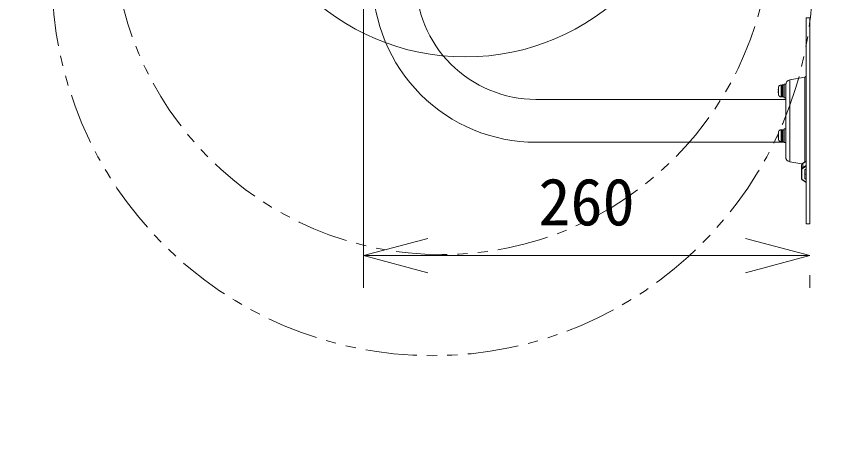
# Model space of a CAD drawing. Units: millimetres, scale not verified. Extents: x -63 to 76, y -56 to 158.
# Drawn here: x -4.76 to 26.72, y 4.54 to 21.47 of the extents above; entities that cross this region are included whole.
import ezdxf
from ezdxf.enums import TextEntityAlignment as Align

# ---------------------------------------------------------------- set-up
doc = ezdxf.new("R2010")
doc.units = ezdxf.units.MM
doc.header["$LTSCALE"] = 0.125
doc.linetypes.add('USER1', pattern=[4.7625, 3.175, -1.5875])
doc.linetypes.add('USER2', pattern=[31.75, 15.875, -3.175, 3.175, -3.175, 3.175, -3.175])
for name, color, linetype, lineweight in [('0-0_0', 7, 'Continuous', 20), ('0-4_SUNPO', 7, 'Continuous', 20), ('0-5_GAIKEI', 1, 'USER1', 18)]:
    doc.layers.add(name, color=color, linetype=linetype, lineweight=lineweight)
doc.styles.add('ＭＳ ゴシック', font='')
doc.styles.get('ＭＳ ゴシック').set_extended_font_data('MS Gothic')

# ---------------------------------------------------------------- blocks, each defined once
blk = doc.blocks.new('_Open30')
at = {"layer": '0-0_0'}
blk.add_line((0, 0), (-1, 0), dxfattribs=at)
blk.add_lwpolyline([(-1, 0.26795), (0, 0), (-1, -0.26795)], dxfattribs=at)
blk = doc.blocks.new('D1')
at = {"layer": '0-4_SUNPO'}
for p, q in [((211.253, 218.4809), (230.1526, 218.4809)), ((228.9026, 215.9809), (228.9026, 203.4009)), ((221.5527, 200.9009), (230.1526, 200.9009))]:
    blk.add_line(p, q, dxfattribs=at)
at = {"layer": '0-4_SUNPO', "xscale": 2.5, "yscale": 2.5}
for p, rotation in [((228.9026, 218.4809), 90), ((228.9026, 200.9009), 270)]:
    blk.add_blockref('_Open30', p, dxfattribs=dict(at, rotation=rotation))
at = {"layer": '0-4_SUNPO', "style": 'ＭＳ ゴシック'}
blk.add_text('264', height=1.833, rotation=90, dxfattribs=at).set_placement((228.2776, 207.8159), align=Align.BOTTOM_LEFT)
blk = doc.blocks.new('D6')
at = {"layer": '0-4_SUNPO'}
for p, q in [((202.227, 216.3471), (202.227, 198.411)), ((204.727, 199.661), (217.0527, 199.661)), ((219.5527, 198.9009), (219.5527, 198.411))]:
    blk.add_line(p, q, dxfattribs=at)
at = {"layer": '0-4_SUNPO', "xscale": 2.5, "yscale": 2.5, "rotation": 180}
blk.add_blockref('_Open30', (202.227, 199.661), dxfattribs=at)
at = {"layer": '0-4_SUNPO', "xscale": 2.5, "yscale": 2.5}
blk.add_blockref('_Open30', (219.5527, 199.661), dxfattribs=at)
at = {"layer": '0-4_SUNPO', "style": 'ＭＳ ゴシック'}
blk.add_text('260', height=1.833, dxfattribs=at).set_placement((209.0149, 200.286), align=Align.BOTTOM_LEFT)

msp = doc.modelspace()

# ---------------------------------------------------------------- linework, layer by layer
at = {"layer": '0-5_GAIKEI', "color": 7, "linetype": 'Continuous'}
for p, q in [((25.9187, 21.404), (26.052, 21.404)), ((25.9187, 21.404), (25.9187, 13.404)), ((26.052, 13.404), (26.052, 21.404)), ((25.8636, 19.1005), (25.284, 18.9983)), ((25.1187, 18.8306), (25.1187, 16.0066)), ((25.1187, 18.2373), (15.4187, 18.2373)), ((25.0654, 16.5706), (15.4187, 16.5706)), ((25.7488, 15.7276), (25.284, 15.8096)), ((25.9187, 13.404), (26.052, 13.404))]:
    msp.add_line(p, q, dxfattribs=at)
at = {"layer": '0-5_GAIKEI', "linetype": 'Continuous'}
for p, q in [((25.284, 18.9983), (25.284, 15.8096)), ((25.8636, 15.8055), (25.8636, 19.1005)), ((24.8285, 18.5873), (24.8416, 18.5873)), ((24.8411, 18.7006), (24.8416, 18.7006)), ((24.8461, 18.7203), (24.8461, 18.4077)), ((24.9374, 18.7941), (24.9847, 18.7966)), ((24.9374, 18.7941), (24.9374, 18.3339)), ((24.9854, 18.7966), (24.9847, 18.7966)), ((24.9847, 18.3314), (24.9847, 18.7966)), ((24.9987, 18.7906), (24.9987, 18.3373)), ((25.0587, 18.7973), (25.0054, 18.7973)), ((25.0054, 18.7973), (25.0054, 18.3306)), ((25.0587, 18.3306), (25.0587, 18.7973)), ((25.1187, 18.8306), (25.0654, 18.8306)), ((25.0654, 18.2973), (25.0654, 18.8306)), ((24.8416, 18.5406), (24.8285, 18.5406)), ((24.8416, 18.4273), (24.8411, 18.4273)), ((24.9374, 18.3339), (24.9847, 18.3314)), ((24.9854, 18.3314), (24.9847, 18.3314)), ((25.0587, 18.3306), (25.0054, 18.3306)), ((25.1187, 18.2973), (25.0654, 18.2973)), ((24.9374, 17.0541), (24.9847, 17.0566)), ((24.9374, 17.0541), (24.9374, 16.5939)), ((24.9854, 17.0566), (24.9847, 17.0566)), ((24.9847, 16.5914), (24.9847, 17.0566)), ((24.9987, 17.0506), (24.9987, 16.5973)), ((25.0587, 17.0573), (25.0054, 17.0573)), ((25.0054, 17.0573), (25.0054, 16.5906)), ((25.0587, 16.5906), (25.0587, 17.0573)), ((25.1187, 17.0906), (25.0654, 17.0906)), ((25.0654, 16.5573), (25.0654, 17.0906)), ((24.8285, 16.8473), (24.8416, 16.8473)), ((24.8416, 16.8006), (24.8285, 16.8006)), ((24.8411, 16.9606), (24.8416, 16.9606)), ((24.8416, 16.6873), (24.8411, 16.6873)), ((24.8461, 16.9803), (24.8461, 16.6677)), ((24.9374, 16.5939), (24.9847, 16.5914)), ((24.9854, 16.5914), (24.9847, 16.5914)), ((25.0587, 16.5906), (25.0054, 16.5906)), ((25.1187, 16.5573), (25.0654, 16.5573)), ((25.9187, 15.8334), (25.7796, 15.7508)), ((25.7796, 15.7508), (25.7796, 15.5906)), ((25.7823, 15.7572), (25.9187, 15.8382)), ((25.732, 15.1695), (25.732, 15.6786)), ((25.752, 15.1554), (25.752, 15.5042)), ((25.7796, 15.5906), (25.9187, 15.6731)), ((25.9187, 15.6405), (25.7925, 15.5656)), ((25.8654, 15.5042), (25.9187, 15.5359)), ((25.8654, 15.5042), (25.8654, 15.1554)), ((25.9187, 15.3123), (25.8654, 15.3439)), ((25.9187, 15.1237), (25.8654, 15.1554)), ((25.9187, 15.01), (25.7823, 15.0909)), ((25.7925, 15.094), (25.9187, 15.0191))]:
    msp.add_line(p, q, dxfattribs=at)
for points in [[(24.8285, 18.6206), (24.8272, 18.5986), (24.8274, 18.5907), (24.8278, 18.5884), (24.828, 18.5877), (24.8282, 18.5874), (24.8285, 18.5873)], [(24.8285, 18.5873), (24.8283, 18.5874), (24.8282, 18.5875), (24.828, 18.5878), (24.8277, 18.5887), (24.8273, 18.5918), (24.8278, 18.6118), (24.8285, 18.6206)], [(24.8285, 18.5073), (24.8272, 18.5293), (24.8274, 18.5372), (24.8279, 18.54)], [(24.8285, 18.5406), (24.8283, 18.5406), (24.8282, 18.5405), (24.828, 18.5401), (24.8277, 18.5392), (24.8273, 18.5362), (24.8278, 18.5162), (24.8285, 18.5073)], [(24.8285, 16.8806), (24.8272, 16.8586), (24.8274, 16.8507), (24.8278, 16.8484), (24.828, 16.8477), (24.8282, 16.8474), (24.8285, 16.8473)], [(24.8285, 16.7673), (24.8272, 16.7893), (24.8274, 16.7972), (24.8278, 16.7995), (24.828, 16.8002), (24.8282, 16.8005), (24.8285, 16.8006)], [(24.8285, 16.8473), (24.8283, 16.8474), (24.8282, 16.8475), (24.828, 16.8478), (24.8277, 16.8487), (24.8273, 16.8518), (24.8278, 16.8718), (24.8285, 16.8806)], [(24.8285, 16.8006), (24.8283, 16.8006), (24.8282, 16.8005), (24.828, 16.8001), (24.8277, 16.7992), (24.8273, 16.7962), (24.8278, 16.7762), (24.8285, 16.7673)], [(25.7823, 15.7572), (25.7656, 15.7454), (25.752, 15.7317), (25.7418, 15.7166), (25.7345, 15.6981), (25.732, 15.6786)], [(25.7823, 15.0909), (25.7656, 15.1027), (25.752, 15.1164), (25.7418, 15.1315), (25.7345, 15.1501), (25.732, 15.1695)]]:
    msp.add_lwpolyline(points, dxfattribs=at)
at = {"layer": '0-5_GAIKEI', "linetype": 'USER2'}
for centre, radius in [((11.3963, 23.0509), 14.772), ((10.9137, 2.1245), 35.6253), ((11.7642, 24.9693), 12.7646)]:
    msp.add_circle(centre, radius, dxfattribs=at)
at = {"layer": '0-5_GAIKEI', "linetype": 'Continuous'}
msp.add_circle((12.6767, 28.825), 8.941, dxfattribs=at)
at = {"layer": '0-5_GAIKEI', "color": 7, "linetype": 'Continuous'}
for centre, radius, start, end in [((15.4187, 22.904), 6.3333, 179.99999, 270), ((15.4187, 22.904), 4.6667, 179.99999, 270), ((25.3187, 18.8014), 0.2, 100, 179.797), ((25.852, 19.1662), 0.0667, 280, 0), ((25.3187, 16.0066), 0.2, 179.99999, 260)]:
    msp.add_arc(centre, radius, start, end, dxfattribs=at)
at = {"layer": '0-5_GAIKEI', "linetype": 'Continuous'}
for centre, radius, start, end in [((25.4254, 18.564), 0.5996, 166.82357, 174.57653), ((25.4254, 18.564), 0.6, 164.89936, 166.83372), ((25.4254, 18.564), 0.5842, 177.71107, 182.28893), ((24.9426, 18.6942), 0.1, 93, 164.89936), ((24.9854, 18.7833), 0.0133, 0, 90), ((25.0054, 18.7906), 0.00667, 90, 179.99999), ((25.0587, 18.7906), 0.00667, 0, 90), ((25.4254, 18.564), 0.5996, 185.42347, 193.17643), ((25.4254, 18.564), 0.6, 193.16628, 195.10064), ((24.9426, 18.4337), 0.1, 195.10064, 267), ((24.9854, 18.3447), 0.0133, 270, 0), ((25.0054, 18.3373), 0.00667, 179.99999, 270), ((25.0587, 18.3373), 0.00667, 270, 0), ((24.9426, 16.9542), 0.1, 93, 164.89936), ((24.9854, 17.0433), 0.0133, 0, 90), ((25.0054, 17.0506), 0.00667, 90, 180), ((25.0587, 17.0506), 0.00667, 0, 90), ((25.4254, 16.824), 0.5996, 166.82357, 174.57653), ((25.4254, 16.824), 0.5996, 185.42347, 193.17643), ((25.4254, 16.824), 0.6, 164.89936, 166.83372), ((25.4254, 16.824), 0.5842, 177.71107, 182.28893), ((25.4254, 16.824), 0.6, 193.16628, 195.10064), ((24.9426, 16.6937), 0.1, 195.10064, 267), ((24.9854, 16.6047), 0.0133, 270, 0), ((25.0054, 16.5973), 0.00667, 179.99999, 270), ((25.0587, 16.5973), 0.00667, 270, 0)]:
    msp.add_arc(centre, radius, start, end, dxfattribs=at)
for centre, major_axis, ratio, start_param, end_param in [((25.8654, 15.6786), (0.1333, 0), 0.707107, 2.2690372, 3.1415927), ((25.7925, 15.74), (-0.0102, 0.0172), 0.454579, 6.2830899, 6.9368318), ((25.752, 15.5184), (0.02, 0), 0.707107, 3.1415927, 4.712389), ((25.8654, 15.5184), (-0.1333, 0), 0.707107, 5.4106299, 6.2831853), ((25.8654, 15.5042), (-0.1133, 0), 0.707107, 5.4106299, 6.2831853), ((25.7925, 15.5797), (-0.0102, 0.0172), 0.454579, 0.6536465, 2.2244428), ((25.752, 15.1695), (-0.02, 0), 0.707107, 6.2831853, 7.8539816), ((25.8654, 15.1554), (-0.1133, 0), 0.707107, 6.2831853, 7.1557407), ((25.9387, 15.3298), (-0.02, 0), 0.707107, 0, 0.0489997), ((25.7925, 15.1081), (0.0102, 0.0172), 0.454579, 3.141688, 4.0587425), ((25.9387, 14.9998), (-0.02, 0), 0.707107, 6.2831853, 6.3376844)]:
    msp.add_ellipse(centre, major_axis=major_axis, ratio=ratio, start_param=start_param, end_param=end_param, dxfattribs=at)

# ---------------------------------------------------------------- block references
at = {"layer": '0-4_SUNPO'}
for name in ['D1', 'D6']:
    msp.add_blockref(name, (-193.5007, -187.4969), dxfattribs=at)

doc.saveas('drawing.dxf')
